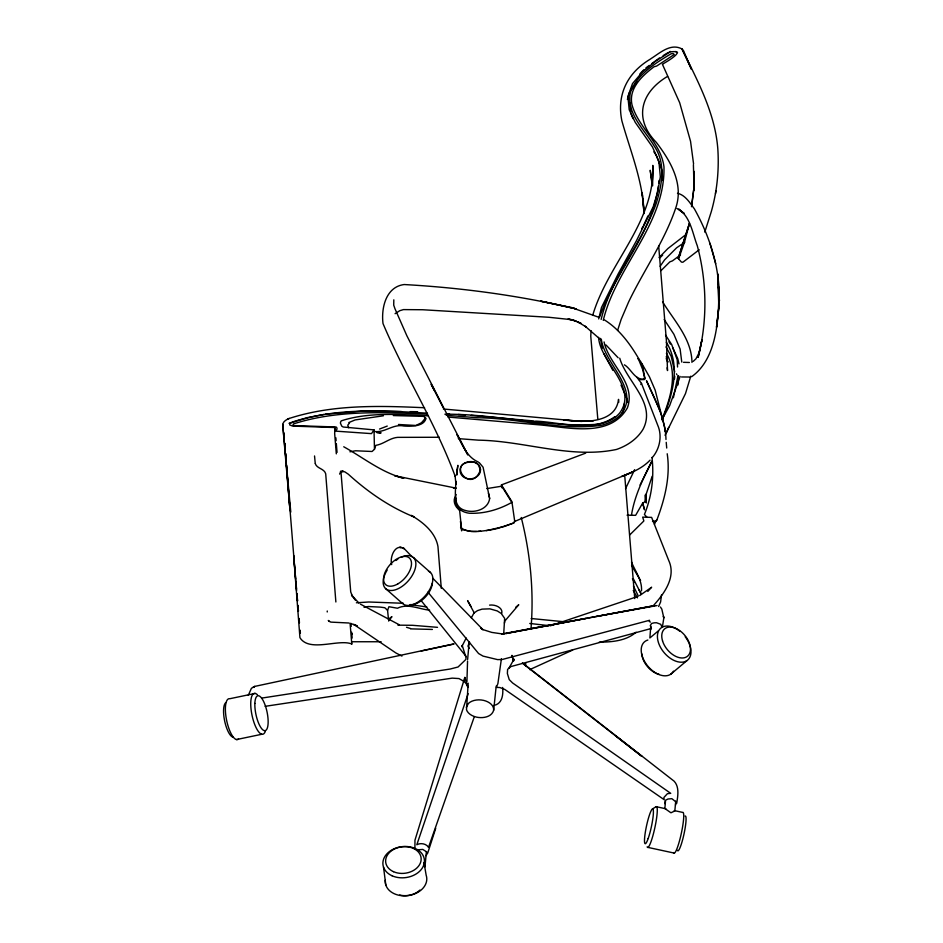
<?xml version="1.0" encoding="UTF-8"?>
<svg xmlns="http://www.w3.org/2000/svg" width="943" height="943" viewBox="0 0 943 943"><rect width="100%" height="100%" fill="white"/><g stroke="black" fill="none" stroke-linecap="round" stroke-linejoin="round"><path stroke-width="1.41" d="M652.627 185.865L652.815 165.379C655.42 222.018 607.881 263.51 592.687 315.398M641.499 590.896C642.324 580.299 635.205 571.352 631.468 561.981M393.809 299.827L393.726 305.178L394.987 308.785L406.869 335.767L467.716 454.75M513.947 660.3L514.053 659.169L509.02 668.021M327.233 611.983L327.256 611.005M428.063 415.792C399.679 414.472 368.253 411.985 341.248 420.861A4.927 4.149 -3.7 0 0 340.458 423.266L341.814 426.201L343.217 427.014L374.029 429.89L374.465 449.292L372.061 451.485L355.546 450.778L349.924 451.791M479.209 462.589L483.087 467.233L489.653 498.47C488.285 509.173 475.095 513.181 465.925 510.623C451.78 507.499 455.988 491.48 455.775 481.107L456.011 484.537L454.986 475.119L455.257 476.498C435.855 423.631 404.936 375.479 383.011 323.567C381.102 308.255 385.781 286.872 404.158 284.538C460.927 287.709 518.025 295.348 573.485 308.302L540.669 301.123L571.434 307.559L598.451 317.154M664.78 431.116L664.862 428.275L655.161 390.131L649.468 376.882L641.959 363.739M466.915 681.73L467.563 661.055M468.2 683.192L466.502 709.725A13.827 9.065 5.2 0 0 476.427 717.116C482.604 718.507 491.763 717.269 493.684 710.162L496.183 686.115M493.684 710.162C494.038 704.704 488.203 701.415 483.559 700.366A13.839 9.076 5.2 0 0 468.447 703.431L466.302 707.321M503.68 634.356L504.646 618.36L501.24 613.492L497.303 610.958L489.865 608.848L482.05 609.131L477.476 610.64L473.94 613.056L471.323 617.818M502.654 687.459C503.326 694.519 502.383 703.784 494.026 705.364M591.072 330.651L590.766 336.227L597.838 419.399M694.083 190.38L694.201 171.39M464.593 679.655L464.746 677.557L468.011 687.152M530.98 628.828C534.08 591.52 530.367 553.777 521.255 517.495M427.474 413.199C381.738 410.335 333.492 407.459 289.69 423.383L289.749 424.951L292.636 426.106L335.024 427.544L334.659 433.544L336.309 453.854M426.354 852L424.987 866.841M467.622 659.534L469.154 642.277M658.32 630.902L649.88 637.951L650.788 626.128M675.73 801.067L674.834 810.945L670.933 812.795L664.862 808.505L665.522 800.76M464.628 679.585L464.84 677.345L414.967 840.178L414.908 848.912M501.405 658.792L497.892 683.616L496.643 686.657M674.481 379.062L674.752 376.198M624.278 403.84L623.653 409.604L622.309 412.963M658.344 186.03C651.861 234.465 615.308 271.631 599.665 316.954M658.685 183.237L659.027 180.431M691.537 206.717L694.024 186.926L693.4 164.648M691.608 206.364L694.189 186.148M704.786 232.108L711.281 211.692C717.069 191.276 719.214 170.046 717.812 148.876C715.053 112.877 697.537 80.744 681.978 48.953C670.732 42.883 660.076 52.879 651.189 58.513L650.069 59.291C627.366 72.894 616.498 94.889 621.885 120.869C630.337 150.951 642.619 180.384 643.998 212.057L642.136 193.232M676.685 803.401C677.817 796.399 679.597 786.922 674.115 781.181L522.375 662.894M631.48 515.232C634.38 496.089 643.267 478.36 651.802 461.162M715.513 193.633L715.878 190.851M661.526 594.927L660.595 601.976L658.615 606.514M680.139 376.434L669.671 405.608L661.88 419.753M662.387 627.142L663.825 617.889L661.809 609.095L660.418 607.021M455.587 498.128L455.752 497.055M690.771 376.174L685.502 393.561L665.039 435.336M427.615 853.356L435.725 828.308M601.151 319.418C611.099 277.596 641.44 244.025 656.092 203.841C661.974 184.993 666.171 163.28 654.077 145.835C643.869 128.767 624.443 111.816 631.079 90.009C639.154 73.177 655.703 63.016 671.157 53.739L673.208 53.539L674.257 54.529L656.599 66.081L653.994 66.788C642.277 75.794 628.427 88.194 631.975 104.756C638.293 127.576 660.937 142.605 663.978 166.84C665.263 224.575 616.085 266.657 603.261 320.384M652.497 521.267L655.927 521.066L656.776 519.982M673.385 397.757L677.97 375.738M678.017 384.956L678.524 375.597M675.518 805.145L676.225 802.151L671.876 798.697L668.033 799.004L665.381 800.289L664.791 803.648M598.687 318.923L601.481 307.477L618.125 274L636.454 240.713L653.228 206.729L657.731 191.842L660.324 176.777L658.898 161.371L652.438 146.931L635.228 122.331L629.205 109.765L627.885 96.551L632.505 83.597L642.525 71.845L655.432 61.342L669.954 51.971C687.895 49.342 666.901 61.731 662.387 64.218L679.691 102.752L690.547 141.32L693.565 163.858M504.411 623.111L504.894 621.413M627.401 99.475L629.405 92.638L637.197 81.676M699.211 249.754L682.897 262.237L681.435 262.095L678.182 258.406L689.474 223.126M617.594 330.463L621.154 319.382L628.58 302.055C643.833 270.158 664.827 240.901 676.013 207.154C683.734 183.472 670.273 160.687 656.375 142.452C633.213 118.771 640.804 92.225 667.561 76.395M678.182 258.406L689.404 223.68L684.488 242.162L678.595 258.865M646.096 494.38L645.224 495.24L646.297 502.937L646.096 494.38L652.179 476.227M374.465 449.292L375.809 445.344C383.683 444.165 389.565 438.024 397.651 437.363L439.367 437.269M468.141 693.671L416.818 844.739C420.366 842.665 426.46 843.572 428.499 847.392L474.341 716.609M388.528 619.751L387.573 610.31L388.94 606.726L397.486 608.235C407.753 603.06 419.187 609.213 429.643 610.168M656.67 520.512C664.721 499.377 670.614 476.486 667.208 453.76M647.947 215.923L643.751 224.929M469.555 642.148L467.928 646.108L469.201 648.395M666.1 433.509L668.681 427.332M248.304 695.286L251.427 688.284L254.704 686.41L453.795 643.928M625.527 488.722L634.627 469.661M339.598 474.093L340.317 472.514L343.276 471.052L340.411 471.453L344.702 471.783L348.285 474.188C367.888 492.01 389.542 506.992 414.06 516.953L411.337 515.408C423.171 522.351 435.442 532.312 437.965 546.551L441.289 588.326M654.454 524.284L656.21 520.43M645.613 494.474L645.012 500.78L646.049 500.568M661.856 419.588C670.096 399.207 678.5 373.841 666.395 353.271M662.375 419.352C672.347 395.471 681.282 366.073 666.324 342.25M374.029 429.89L371.507 433.627L334.871 431.081M456.176 494.509L454.314 499.118A18.483 13.862 -4.7 0 0 457.874 508.678L459.654 510.634L461.61 529.506L471.017 531.357L476.545 531.38M466.184 638.022L461.775 646.768L462.235 645.46L465.748 656.705M640.026 485.056L651.754 461.858M641.723 228.713L643.102 226.202M640.804 384.508L641.488 383.412L636.867 377.224M426.071 855.666L427.25 853.604L426.613 851.859L422.747 849.419L417.702 849.843M660.1 266.303L664.579 259.891L676.567 247.844L684.759 242.21M388.61 621.048L391.934 616.663L389.624 618.254M653.075 605.96C663.896 594.078 676.496 577.269 668.74 560.507L651.613 517.389L642.666 517.129L643.869 520.972L629.641 535.023M348.875 422.535L355.134 419.93L383.424 415.792M652.155 457.732C659.77 449.009 662.422 435.996 657.742 425.269L641.488 383.412M647.782 591.45L651.648 587.206L639.649 595.599M639.896 73.896L643.81 69.758M659.086 257.58L667.856 248.575L686.445 234.159M660.984 270.653L669.872 261.859L672.453 260.869L680.54 254.881M659.723 258.017L662.67 255.129M636.077 632.199C626.27 640.922 611.818 642.112 599.229 642.148M650.069 460.149C642.466 468.188 631.963 472.632 621.802 476.463L633.59 471.512L514.536 521.503M693.223 361.369L695.958 358.811L699.058 352.812L701.969 339.834L698.115 357.421C707.498 320.915 707.05 282.146 697.29 245.769C692.527 233.286 690.582 217.173 678.689 209.087L684.276 213.554L676.98 208.486M505.507 620.27L518.768 604.746L515.797 607.186M670.697 674.257L686.917 660.642M614.954 416.629C591.898 433.037 561.38 422.169 535.483 421.12M395.082 313.689L399.773 310.695L403.451 309.599L422.688 309.74L548.743 317.261L571.647 319.689L567.969 319.052L576.102 320.997L572.719 320.054L581.077 323.414L577.941 321.987L586.263 326.997L585.167 326.243L599.889 339.009M645.92 67.896L649.326 65.409M651.589 63.747L659.522 57.924M639.13 379.664L644.317 379.569L645.248 378.673C642.878 372.579 643.892 362.277 637.774 358.611M349.499 422.935L347.767 425.199L348.745 427.804M652.45 808.976L656.151 806.678L665.899 808.788M663.129 55.602L668.068 52.619M289.029 423.348L294.888 421.179M424.574 407.741C379.428 405.726 332.808 404.299 289.253 418.444C286.083 419.706 282.157 422.004 282.711 425.953M287.627 419.187L289.253 418.444M572.625 650.092L529.718 669.636M387.255 426.059L379.558 429.041M691.608 376.705C718.413 357.751 719.203 313.595 718.696 284.02C716.456 257.557 707.25 231.919 694.354 208.804C689.84 202.839 685.361 195.048 677.475 193.291M513.122 523.224L497.48 528.457A82.536 61.896 -4.7 0 1 489.063 530.155C481.213 531.074 472.844 532.913 465.17 530.072A18.117 13.579 -4.7 0 1 460.561 527.396M585.709 453.123L501.464 484.891L501.759 487.731M637.515 596.542L550.252 625.857M669.306 51.877L670.473 51.452M646.144 501.028L642.69 503.185L644.588 509.904M296.067 420.826L307.595 417.572L323.921 414.449M650.87 628.592L510.764 666.607L507.593 669.377L507.369 673.538L509.244 679.632L512.615 682.98L670.721 793.334L667.42 793.676L663.896 797.483L664.155 799.676L504.764 689.416L499.908 687.553L496.442 687.388M421.262 651.012L453.831 644.081M255.176 693.411L229.833 698.716A20.864 6.66 78.2 0 0 226.744 720.923A20.864 6.66 78.2 0 0 238.544 738.994M236.528 739.56L261.871 734.255M585.803 618.467L505.837 633.543L654.89 605.547L501.794 633.979L505.236 633.637M596.601 616.439L657.059 605.559M364.01 607.28L368.218 606.514L380.394 607.127L384.779 607.728L387.573 610.31M486.282 530.65L504.269 526.5L514.406 522.693L514.241 521.538M262.06 698.044L450.2 669.023L458.062 666.996L465.842 659.475L466.184 656.528L421.073 600.502M265.113 706.331L452.204 678.135L458.993 678.571L464.062 681.471L467.292 684.594M380.383 432.955L381.125 432.837L376.705 432.46L380.383 432.955L379.758 432.719M325.288 414.189L363.574 411.054L401.541 411.525M477.877 531.357L480.671 531.168M356.395 602.777L368.784 601.999L403.404 603.284M397.922 625.15L412.492 625.303L437.517 627.331M486.788 488.604L501.747 486.199L511.801 502.407C498.977 509.621 484.195 513.911 469.378 513.24A17.186 12.896 -4.7 0 1 455.728 502.69L455.681 499.766A17.186 12.896 -4.7 0 1 455.988 498.317M689.557 377.023L681.506 376.964M351.574 633.967L352.352 633.955M381.137 641.747L352.01 641.747M652.933 521.562L654.678 521.585M410.299 411.631L417.608 411.714M627.06 515.184L635.629 515.326L642.666 503.079L644.364 509.314M410.676 628.863L432.389 629.452M502.242 633.932L491.739 632.399L482.38 629.417L480.8 628.085L482.993 629.712L432.849 578.318M393.325 415.557L423.725 416.393L425.647 417.914L421.474 422.759L415.898 425.47L398.465 424.48M334.977 430.291C337.5 431.293 337.853 426.307 335.189 426.955L294.145 425.599M683.498 362.312L689.38 362.489M427.238 414.154C383.011 412.197 337.134 410.075 294.393 423.619C293.674 423.596 292.684 424.503 293.32 425.187A1.261 1.014 -3.7 0 0 294.145 425.599M444.872 414.213C496.289 413.765 547.376 427.981 598.605 424.209C606.396 422.558 614.176 419.387 619.504 413.246C638.894 387.314 600.054 362.725 598.593 337.358M446.617 413.706L449.516 413.894M458.227 414.496L465.477 414.991M458.298 438.625L478.596 440.169C524.367 440.864 571.022 459.111 616.522 449.446C627.213 445.768 637.103 439.12 643.032 429.324C656.658 403.191 626.588 381.62 619.728 358.187M446.204 415.297L477.677 417.761C518.886 418.114 560.118 431.034 601.257 425.317C608.365 423.513 615.166 420.295 620.317 414.991C641.594 389.978 604.439 364.234 601.328 339.256M448.008 417.042L539.29 424.857C567.839 427.238 609.944 438.424 627.413 407.836C636.431 383.011 608.86 364.693 604.062 341.932M443.434 409.014L581.053 421.368L593.159 420.755L581.053 421.368L563.466 419.894C581.595 422.499 615.649 424.267 618.537 399.361L618.773 402.26M373.593 431.316C384.237 433.556 392.854 423.607 403.863 426.012C410.547 426.484 423.56 426.814 425.93 418.727M471.276 415.391L534.056 420.967M455.752 487.967L453.324 487.755L456.188 488.144M531.192 618.514L565.694 621.92M529.754 623.464L548.767 625.622M426.802 606.95L410.087 604.616M501.464 484.891L511.896 501.641L514.737 521.467M455.316 487.991L394.728 475.767L403.698 478.242C381.514 472.573 363.456 457.685 343.735 446.77M638.446 359.047L642.784 369.809L644.611 377.919L643.091 379.204C634.462 379.345 631.079 368.807 624.407 364.811M674.257 810.591L682.602 812.394A20.864 2.888 -77.8 0 1 681.046 834.614A20.864 2.888 -77.8 0 1 673.585 852.531M647.924 847.403L674.375 853.12M348.957 623.005L330.793 622.109L328.706 620.895M406.516 627.284L410.5 628.51M424.574 417.784L425.588 418.279M350.949 623.523L357.208 625.928L353.731 624.396L395.883 652.957L401.942 656.092M399.089 624.679L360.415 604.145M650.387 622.085L649.291 621.449L649.55 620.282L502.336 659.463L497.633 659.629L483.04 656.104L478.584 653.534L427.957 592.18M604.345 319.877C619.433 329.237 630.23 344.124 639.059 359.248M478.325 462.023C466.832 457.096 462.306 444.837 457.025 434.523L467.763 454.703M523.235 663.848L641.971 756.427L615.355 735.658M413.541 557.608L430.515 572.542M385.498 588.515L402.472 603.449A20.864 11.717 -48.6 0 0 426.33 594.491A20.864 11.717 -48.6 0 0 428.452 571.187M358.918 603.072L351.491 594.986L355.299 600.102M423.607 865.615L424.503 866.452M328.258 620.447L329.331 621.508M605.984 344.961L618.136 357.774M412.562 557.289L404.453 548.873C395.223 542.567 389.506 557.195 391.687 564.621M647.098 517.401L644.434 514.465C651.837 496.348 654.183 476.816 651.99 457.414M653.876 151.87L656.281 155.359L661.727 169.575L662.234 180.467M662.575 301.807C674.21 320.891 691.655 338.855 691.973 362.418M664.19 319.524L673.903 334.27L680.115 349.075L681.765 362.065M665.546 335.083L671.675 344.525L677.204 359.719L677.557 367.004M668.929 341.743L670.414 344.077M351.763 643.751L351.857 644.034C338.879 638.494 309.363 652.815 299.933 637.668L293.65 555.533L295.678 578.943M676.426 373.829L676.968 374.725M631.551 565.458L640.592 580.534M632.435 578.684L634.615 582.456M638.989 590L641.181 593.784M651.436 628.875L650.293 625.515L651.625 623.441L654.124 622.828L656.54 622.745L660.807 624.337L661.998 627.39M621.024 385.098L627.284 399.679L627.543 402.567M633.283 578.648L641.264 594.125M470.981 606.538L467.587 600.62L474.294 613.009M633.248 590.448L637.492 597.862M633.425 586.027L638.328 596.082M665.97 346.894L671.263 356.478L674.716 371.919M604.027 353.802L612.879 370.399M443.328 407.93L431.163 384.249L434.322 390.426M352.434 596.188L350.725 591.968L340.93 471.5M466.396 684.158L467.952 687.423M672.665 347.578L677.769 358.682L679.007 363.88M666.218 358.576L667.868 362.206L666.253 356.595M660.465 411.726L646.474 380.713C654.984 399.478 665.452 418.35 665.982 439.473M315.257 463.579C316.872 468.777 324.286 468.447 325.7 473.81L335.873 601.988M630.914 113.502L632.942 118.606M709.926 243.247L715.678 263.568M423.985 862.468L426.165 875.222A20.864 15.583 -7.3 0 1 407.824 895.638A20.864 15.583 -7.3 0 1 385.251 880.267M511.955 655.479L513.546 661.09M511.943 655.432L513.511 660.949M488.427 493.177L489.653 498.47M600.479 338.419L602.176 348.391M652.073 182.871L650.222 170.259L652.096 184.757M667.137 367.77L667.526 370.564L666.43 341.036L658.685 245.911M383.506 867.077L385.828 885.1M460.443 521.279L461.634 530.874M642.242 193.268L642.596 196.179M642.937 199.091L643.998 213.601M314.538 455.952L315.221 463.261M290.786 512.073L282.7 424.409L290.031 510.741L287.438 477.017M296.573 590.695L286.401 465.276M296.833 593.619L297.481 600.927M298.401 611.158L297.882 605.312L298.459 611.135M299.45 622.851L299.049 618.467L299.355 621.366M666.23 442.326L666.713 448.043M295.937 581.866L296.562 589.186M296.951 593.571L297.575 600.891M624.631 474.518L634.745 598.593M335.024 427.544L335.272 430.468M335.861 437.776L336.097 440.699M336.333 443.623L337.052 452.392M350.973 623.453L351.209 626.376M351.68 632.223L352.163 638.069M350.089 623.229L351.774 643.904M630.089 102.94L630.808 112.182M284.279 435.949L284.055 433.014L284.338 437.411M285.635 453.548L286.2 460.879M286.531 465.276L287.096 472.608M285.529 453.548L286.189 462.353M525.699 663.129L525.699 665.899M400.952 557.372A20.864 11.717 -48.6 0 1 415.651 566.613A20.864 11.717 -48.6 0 1 395.553 589.752A20.864 11.717 -48.6 0 1 384.013 576.88M384.473 575.536A20.864 11.717 -48.6 0 1 387.184 570.067M395.848 560.519A20.864 11.717 -48.6 0 1 397.863 559.105M432.401 583.175A17.823 10.008 -48.6 0 1 424.385 598.062A17.823 10.008 -48.6 0 1 410.464 604.64M673.479 671.168A20.864 13.202 50 0 1 647.688 665.97A20.864 13.202 50 0 1 647.865 640.038M689.097 643.338A20.864 13.202 50 0 1 677.687 661.75A20.864 13.202 50 0 1 657.448 635.429A20.864 13.202 50 0 1 679.762 631.185M685.207 636.737A20.864 13.202 50 0 1 688.59 642.207M659.357 674.457A17.823 11.269 50 0 1 641.782 653.805M656.151 806.678A20.864 2.888 -77.8 0 1 654.595 828.909A20.864 2.888 -77.8 0 1 647.134 846.826M685.113 816.037A17.823 2.475 -77.8 0 1 683.781 835.015A17.823 2.475 -77.8 0 1 677.404 850.327M419.883 890.086A17.823 13.308 -7.3 0 1 399.632 895.048M265.372 731.19A20.864 6.66 78.2 0 1 252.099 715.619A20.864 6.66 78.2 0 1 257.51 694.85M233.062 737.202A17.823 5.693 78.2 0 1 224.717 721.289A17.823 5.693 78.2 0 1 225.625 702.794M675.636 51.476A4.739 3.383 -4 0 1 677.557 52.596M489.582 605.111A9.854 6.471 5.2 0 1 501.688 613.41M480.341 470.156C470.863 495.499 445.037 460.597 473.445 462.082A10.125 8.463 -4.9 0 1 478.631 465.288L480.341 470.156M457.049 470.262L456.742 475.131L457.874 465.323L457.049 470.262M480.517 469.308C480.93 479.834 463.909 482.627 460.408 472.797C457.249 460.267 479.091 457.025 480.517 469.308M718.872 307.277L716.503 327.186L718.872 307.277L717.658 273.812L719.403 300.864L718.542 286.684L718.872 307.277M254.787 686.492L253.478 686.94L254.787 686.492M401.294 547.565L399.773 547.4L401.294 547.565M573.686 308.22L571.434 307.559L576.138 308.998L573.686 308.22M403.687 548.26L402.991 547.93L404.382 548.802L403.687 548.26M683.475 50.745L681.978 48.953L691.408 69.181L683.475 50.745M663.66 617.3L663.377 616.416L663.825 617.889L663.66 617.3M300.357 633.071L300.098 630.16L300.369 633.071M285.293 449.151L284.845 443.281L285.21 449.151M397.769 583.941A17.823 10.008 -48.6 0 0 409.51 558.115A17.823 10.008 -48.6 0 0 385.31 571.871A17.823 10.008 -48.6 0 0 397.769 583.941M662.552 640.934A17.823 11.269 50 0 0 686.964 656.646A17.823 11.269 50 0 0 678.819 630.007A17.823 11.269 50 0 0 662.552 640.934M648.171 838.527A17.823 2.475 -77.8 0 0 653.134 809.471A17.823 2.475 -77.8 0 0 645.507 831.113A17.823 2.475 -77.8 0 0 648.171 838.527M393.479 871.674A17.823 13.308 -7.3 0 0 421.12 859.945A17.823 13.308 -7.3 0 0 395.6 848.464A17.823 13.308 -7.3 0 0 393.479 871.674M254.858 703.431A17.823 5.693 78.2 0 0 264.358 730.648A17.823 5.693 78.2 0 0 265.278 705.541A17.823 5.693 78.2 0 0 254.858 703.431M392.064 875.776A20.864 15.583 -7.3 0 0 424.409 862.043A20.864 15.583 -7.3 0 0 394.539 848.606A20.864 15.583 -7.3 0 0 392.064 875.776"/></g></svg>
